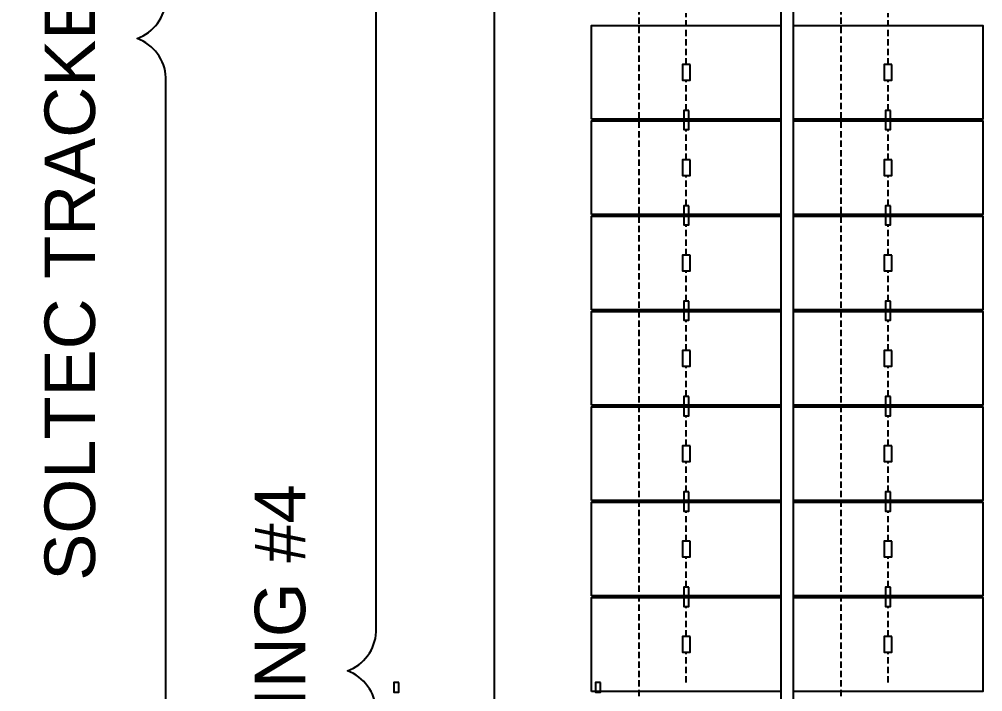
# Model space of a CAD drawing. Header units: feet. Extents: x -327 to 55127, y -2634 to 4121.
# Drawn here: x 1620.26 to 1658.41, y -2450.72 to -2424.08 of the extents above; entities that cross this region are included whole.
import ezdxf
from ezdxf.lldxf.tags import DXFTag

# ---------------------------------------------------------------- set-up
doc = ezdxf.new("R2010")
doc.units = ezdxf.units.FT
doc.header["$MEASUREMENT"] = 0
doc.linetypes.add('HIDDEN', pattern=[0.375, 0.25, -0.125])
for name, color, linetype in [('E-DC FEEDER', 10, 'DC TRUNK FEEDER'), ('E-HARN-COMP', 8, 'Continuous'), ('E-TRNK-CABL-NEG', 6, 'HIDDEN'), ('E-TRUNK-CABLE-POS', 6, 'HIDDEN'), ('G-ANNO-TEXT', 1, 'Continuous'), ('PVcase PV Modules (full frames)', 142, 'Continuous')]:
    doc.layers.add(name, color=color, linetype=linetype)
doc.styles.add('NEI-A', font='arial.ttf')
doc.styles.get("Standard").update_dxf_attribs({"font": 'arial.ttf'})
tags = doc.linetypes.add('DC TRUNK FEEDER', pattern='A,0.5,-0.2,["DT",Standard,S=0.1,R=0,X=-0.1,Y=-0.05],-0.2', length=0.9).pattern_tags.tags
tags[6] = DXFTag(74, 10)

# ---------------------------------------------------------------- blocks, each defined once
blk = doc.blocks.new('HT72-18X (2x39)')
for points in [[(49978.573, 17293.928), (49978.573, 17143.993), (49979.065, 17143.993), (49979.065, 17293.928), (49978.573, 17293.928)], [(49971.076, 17216.262), (49971.076, 17219.979), (49978.573, 17219.979), (49978.573, 17216.262), (49971.076, 17216.262)], [(49979.065, 17216.262), (49979.065, 17219.979), (49986.562, 17219.979), (49986.562, 17216.262), (49979.065, 17216.262)], [(49971.076, 17212.486), (49971.076, 17216.203), (49978.573, 17216.203), (49978.573, 17212.486), (49971.076, 17212.486)], [(49979.065, 17212.486), (49979.065, 17216.203), (49986.562, 17216.203), (49986.562, 17212.486), (49979.065, 17212.486)], [(49971.076, 17208.709), (49971.076, 17212.427), (49978.573, 17212.427), (49978.573, 17208.709), (49971.076, 17208.709)], [(49979.065, 17208.709), (49979.065, 17212.427), (49986.562, 17212.427), (49986.562, 17208.709), (49979.065, 17208.709)], [(49971.076, 17204.933), (49971.076, 17208.65), (49978.573, 17208.65), (49978.573, 17204.933), (49971.076, 17204.933)], [(49979.065, 17204.933), (49979.065, 17208.65), (49986.562, 17208.65), (49986.562, 17204.933), (49979.065, 17204.933)], [(49971.076, 17201.157), (49971.076, 17204.874), (49978.573, 17204.874), (49978.573, 17201.157), (49971.076, 17201.157)], [(49979.065, 17201.157), (49979.065, 17204.874), (49986.562, 17204.874), (49986.562, 17201.157), (49979.065, 17201.157)], [(49971.076, 17197.381), (49971.076, 17201.098), (49978.573, 17201.098), (49978.573, 17197.381), (49971.076, 17197.381)], [(49979.065, 17197.381), (49979.065, 17201.098), (49986.562, 17201.098), (49986.562, 17197.381), (49979.065, 17197.381)], [(49971.076, 17193.604), (49971.076, 17197.322), (49978.573, 17197.322), (49978.573, 17193.604), (49971.076, 17193.604)], [(49979.065, 17193.604), (49979.065, 17197.322), (49986.562, 17197.322), (49986.562, 17193.604), (49979.065, 17193.604)]]:
    blk.add_lwpolyline(points)

msp = doc.modelspace()

# ---------------------------------------------------------------- linework, layer by layer
at = {"layer": 'E-DC FEEDER', "flags": 128}
msp.add_lwpolyline([(1639.073, -2496.431), (1639.073, -2400.909)], dxfattribs=at)
at = {"layer": 'E-HARN-COMP'}
for points in [[(1646.819, -2425.875), (1646.518, -2425.875), (1646.518, -2426.497), (1646.819, -2426.497)], [(1654.808, -2425.875), (1654.507, -2425.875), (1654.507, -2426.497), (1654.808, -2426.497)], [(1646.765, -2427.694), (1646.572, -2427.694), (1646.572, -2428.074), (1646.765, -2428.074)], [(1654.754, -2427.694), (1654.56, -2427.694), (1654.56, -2428.074), (1654.754, -2428.074)], [(1646.765, -2428.074), (1646.572, -2428.074), (1646.572, -2428.454), (1646.765, -2428.454)], [(1654.754, -2428.074), (1654.56, -2428.074), (1654.56, -2428.454), (1654.754, -2428.454)], [(1646.819, -2429.652), (1646.518, -2429.652), (1646.518, -2430.273), (1646.819, -2430.273)], [(1654.808, -2429.652), (1654.507, -2429.652), (1654.507, -2430.273), (1654.808, -2430.273)], [(1646.765, -2431.47), (1646.572, -2431.47), (1646.572, -2431.85), (1646.765, -2431.85)], [(1654.754, -2431.47), (1654.56, -2431.47), (1654.56, -2431.85), (1654.754, -2431.85)], [(1646.765, -2431.85), (1646.572, -2431.85), (1646.572, -2432.231), (1646.765, -2432.231)], [(1654.754, -2431.85), (1654.56, -2431.85), (1654.56, -2432.231), (1654.754, -2432.231)], [(1646.819, -2433.428), (1646.518, -2433.428), (1646.518, -2434.049), (1646.819, -2434.049)], [(1654.808, -2433.428), (1654.507, -2433.428), (1654.507, -2434.049), (1654.808, -2434.049)], [(1646.765, -2435.246), (1646.572, -2435.246), (1646.572, -2435.627), (1646.765, -2435.627)], [(1654.754, -2435.246), (1654.56, -2435.246), (1654.56, -2435.627), (1654.754, -2435.627)], [(1646.765, -2435.627), (1646.572, -2435.627), (1646.572, -2436.007), (1646.765, -2436.007)], [(1654.754, -2435.627), (1654.56, -2435.627), (1654.56, -2436.007), (1654.754, -2436.007)], [(1646.819, -2437.204), (1646.518, -2437.204), (1646.518, -2437.825), (1646.819, -2437.825)], [(1654.808, -2437.204), (1654.507, -2437.204), (1654.507, -2437.825), (1654.808, -2437.825)], [(1646.765, -2439.023), (1646.572, -2439.023), (1646.572, -2439.403), (1646.765, -2439.403)], [(1654.754, -2439.023), (1654.56, -2439.023), (1654.56, -2439.403), (1654.754, -2439.403)], [(1646.765, -2439.403), (1646.572, -2439.403), (1646.572, -2439.783), (1646.765, -2439.783)], [(1654.754, -2439.403), (1654.56, -2439.403), (1654.56, -2439.783), (1654.754, -2439.783)], [(1646.819, -2440.98), (1646.518, -2440.98), (1646.518, -2441.602), (1646.819, -2441.602)], [(1654.808, -2440.98), (1654.507, -2440.98), (1654.507, -2441.602), (1654.808, -2441.602)], [(1646.765, -2442.799), (1646.572, -2442.799), (1646.572, -2443.179), (1646.765, -2443.179)], [(1654.754, -2442.799), (1654.56, -2442.799), (1654.56, -2443.179), (1654.754, -2443.179)], [(1646.765, -2443.179), (1646.572, -2443.179), (1646.572, -2443.559), (1646.765, -2443.559)], [(1654.754, -2443.179), (1654.56, -2443.179), (1654.56, -2443.559), (1654.754, -2443.559)], [(1646.819, -2444.757), (1646.518, -2444.757), (1646.518, -2445.378), (1646.819, -2445.378)], [(1654.808, -2444.757), (1654.507, -2444.757), (1654.507, -2445.378), (1654.808, -2445.378)], [(1646.765, -2446.575), (1646.572, -2446.575), (1646.572, -2446.955), (1646.765, -2446.955)], [(1654.754, -2446.575), (1654.56, -2446.575), (1654.56, -2446.955), (1654.754, -2446.955)], [(1646.765, -2446.955), (1646.572, -2446.955), (1646.572, -2447.336), (1646.765, -2447.336)], [(1654.754, -2446.955), (1654.56, -2446.955), (1654.56, -2447.336), (1654.754, -2447.336)], [(1646.819, -2448.533), (1646.518, -2448.533), (1646.518, -2449.154), (1646.819, -2449.154)], [(1654.808, -2448.533), (1654.507, -2448.533), (1654.507, -2449.154), (1654.808, -2449.154)], [(1635.284, -2450.351), (1635.09, -2450.351), (1635.09, -2450.732), (1635.284, -2450.732)], [(1643.273, -2450.351), (1643.079, -2450.351), (1643.079, -2450.732), (1643.273, -2450.732)]]:
    msp.add_lwpolyline(points, close=True, dxfattribs=at)
at = {"layer": 'E-TRNK-CABL-NEG'}
for points in [[(1646.669, -2427.694), (1646.669, -2426.497)], [(1654.657, -2427.694), (1654.657, -2426.497)], [(1646.669, -2431.47), (1646.669, -2430.273)], [(1654.657, -2431.47), (1654.657, -2430.273)], [(1646.669, -2435.246), (1646.669, -2434.049)], [(1654.657, -2435.246), (1654.657, -2434.049)], [(1646.669, -2439.023), (1646.669, -2437.825)], [(1654.657, -2439.023), (1654.657, -2437.825)], [(1646.669, -2442.799), (1646.669, -2441.602)], [(1654.657, -2442.799), (1654.657, -2441.602)], [(1646.669, -2446.575), (1646.669, -2445.378)], [(1654.657, -2446.575), (1654.657, -2445.378)], [(1646.669, -2450.351), (1646.669, -2449.154)], [(1654.657, -2450.351), (1654.657, -2449.154)]]:
    msp.add_lwpolyline(points, dxfattribs=at)
at = {"layer": 'E-TRUNK-CABLE-POS'}
for points in [[(1654.657, -2401.538), (1654.657, -2400.764), (1652.783, -2400.764), (1652.783, -2499.268), (1642.92, -2499.268)], [(1646.669, -2401.538), (1646.669, -2400.764), (1644.794, -2400.764), (1644.794, -2498.722), (1642.92, -2498.722)], [(1646.669, -2425.875), (1646.669, -2423.838)], [(1654.657, -2425.875), (1654.657, -2423.838)], [(1646.669, -2429.652), (1646.669, -2428.454)], [(1654.657, -2429.652), (1654.657, -2428.454)], [(1646.669, -2433.428), (1646.669, -2432.231)], [(1654.657, -2433.428), (1654.657, -2432.231)], [(1646.669, -2437.204), (1646.669, -2436.007)], [(1654.657, -2437.204), (1654.657, -2436.007)], [(1646.669, -2440.98), (1646.669, -2439.783)], [(1654.657, -2440.98), (1654.657, -2439.783)], [(1646.669, -2444.757), (1646.669, -2443.559)], [(1654.657, -2444.757), (1654.657, -2443.559)], [(1646.669, -2448.533), (1646.669, -2447.336)], [(1654.657, -2448.533), (1654.657, -2447.336)]]:
    msp.add_lwpolyline(points, dxfattribs=at)
at = {"layer": 'G-ANNO-TEXT', "flags": 128}
for points in [[(1627.204, -2499.793, -0.298343), (1626.066, -2498.251), (1626.066, -2426.388, 0.298343), (1624.929, -2424.846, 0.298343), (1626.066, -2423.304), (1626.066, -2351.441, -0.298343), (1627.204, -2349.899)], [(1635.527, -2499.793, -0.298343), (1634.39, -2498.251), (1634.39, -2451.434, 0.298343), (1633.252, -2449.892, 0.298343), (1634.39, -2448.349), (1634.39, -2401.532, -0.298343), (1635.527, -2399.99)]]:
    msp.add_lwpolyline(points, format="xyb", dxfattribs=at)

# ---------------------------------------------------------------- block references
at = {"layer": 'PVcase PV Modules (full frames)', "color": 144, "true_color": 0x007ca5}
msp.add_blockref('HT72-18X (2x39)', (-48328.156, -19644.306), dxfattribs=at)

# ---------------------------------------------------------------- texts
at = {"layer": 'G-ANNO-TEXT', "char_height": 2, "attachment_point": 3, "rotation": 90, "style": 'NEI-A', "bg_fill": 3, "box_fill_scale": 1.5, "bg_fill_color": 256, "bg_fill_transparency": 0}
for s, insert, width in [('SOLTEC TRACKER  (78 MODULES)', (1621.258, -2399.904, -3.817), 61.70759), ('STRING #4', (1629.581, -2442.499, -3.817), 14.34742)]:
    msp.add_mtext(s, dxfattribs=dict(at, insert=insert, width=width))

doc.saveas('drawing.dxf')
